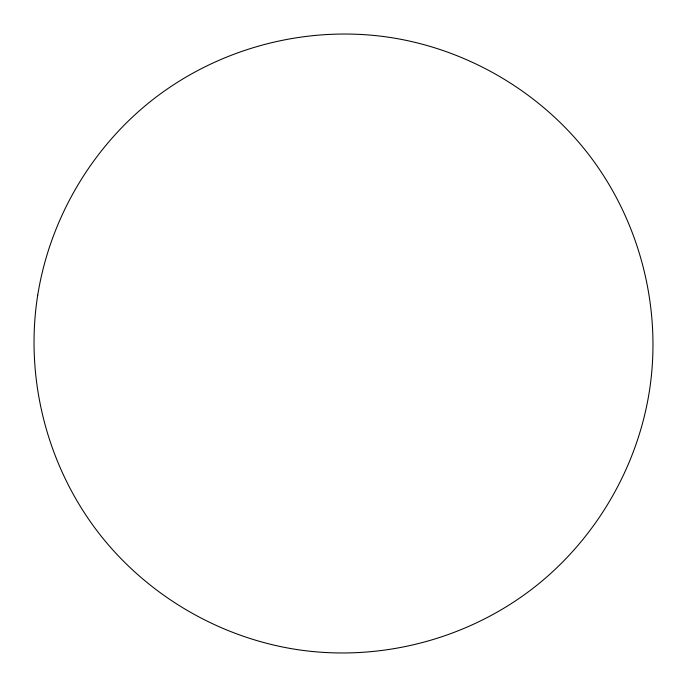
<?xml version="1.0" encoding="UTF-8"?>
<svg xmlns="http://www.w3.org/2000/svg" width="687" height="687" viewBox="0 0 687 687"><rect width="100%" height="100%" fill="white"/><g stroke="black" fill="none" stroke-linecap="round" stroke-linejoin="round"><path stroke-width="1.03" d="M37.733 295.075C24.165 380.658 48.365 470.99 102.913 538.325C150.711 597.115 220.252 637.27 295.075 649.267C380.658 662.835 470.99 638.635 538.325 584.087C597.115 536.289 637.27 466.748 649.267 391.925C662.835 306.342 638.635 216.01 584.087 148.675C536.289 89.885 466.748 49.73 391.925 37.733C306.342 24.165 216.01 48.365 148.675 102.913C89.885 150.711 49.73 220.252 37.733 295.075"/></g></svg>
